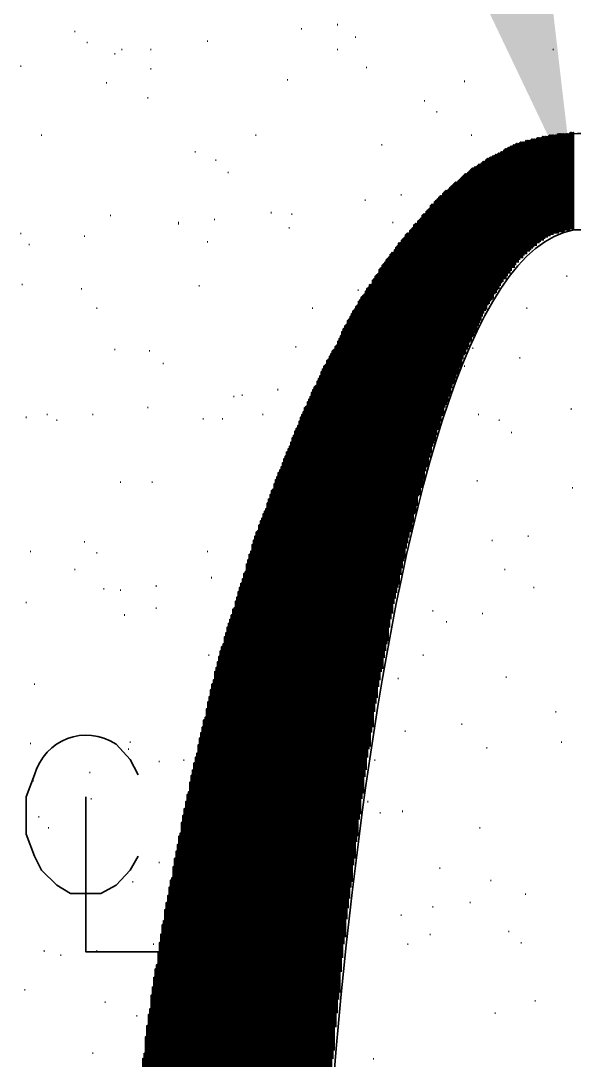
# Model space of a CAD drawing. Header units: inches. Extents: x 5 to 516, y -193 to 129.
# Drawn here: x 69.489 to 70.823, y -83.321 to -80.815 of the extents above; entities that cross this region are included whole.
import ezdxf

# ---------------------------------------------------------------- set-up
doc = ezdxf.new("R2010")
doc.units = ezdxf.units.IN
doc.header["$MEASUREMENT"] = 0
doc.layers.add('PDF4_Geometry', color=7, linetype='Continuous')
doc.layers.add('PDF4_Solid Fills', color=7, linetype='Continuous')

msp = doc.modelspace()

# ---------------------------------------------------------------- linework, layer by layer
at = {"layer": 'PDF4_Geometry', "lineweight": 15}
for points in [[(69.6187611, -80.8429822), (69.6187611, -80.8396488)], [(70.1654259, -80.8363155), (70.1654259, -80.8329822)], [(70.2520924, -80.8263155), (70.2520924, -80.8229821)], [(69.6487599, -80.8696488), (69.6487599, -80.8663155)], [(69.9387583, -80.8663155), (69.9387583, -80.8629822)], [(70.2954274, -80.8563155), (70.2954274, -80.8529822)], [(69.7154272, -80.8963155), (69.7154272, -80.8929822)], [(69.7320932, -80.8863155), (69.7320932, -80.8829822)], [(69.8020938, -80.8863155), (69.8020938, -80.8829822)], [(70.2520924, -80.8863155), (70.2520924, -80.8829822)], [(70.7720917, -80.8863155), (70.7720917, -80.8829822)], [(69.4887596, -80.9263155), (69.4887596, -80.9229822)], [(69.8020938, -80.9329822), (69.8020938, -80.9296488)], [(70.322093, -80.9296488), (70.322093, -80.9263155)], [(69.695428, -80.9663155), (69.695428, -80.9629822)], [(70.1320939, -80.9596489), (70.1320939, -80.9563154)], [(70.5587602, -80.9629822), (70.5587602, -80.9596489)], [(69.7954274, -81.0029822), (69.7954274, -80.9996488)], [(70.4620941, -81.0096488), (70.4620941, -81.0063156)], [(70.4920929, -81.0363155), (70.4920929, -81.0329822)], [(69.538761, -81.0929822), (69.538761, -81.0896489)], [(70.055427, -81.0929822), (70.055427, -81.0896489)], [(70.5754262, -81.0929822), (70.5754262, -81.0896489)], [(70.3587615, -81.1163155), (70.3587615, -81.1129821)], [(70.7954275, -81.1129821), (70.7954275, -81.1096488)], [(69.9087595, -81.1329822), (69.9087595, -81.1296488)], [(69.9587608, -81.1529822), (69.9587608, -81.1496489)], [(70.6354272, -81.1696488), (70.6354272, -81.1663155)], [(69.9887596, -81.1829821), (69.9887596, -81.1796488)], [(70.7654253, -81.1896488), (70.7654253, -81.1863156)], [(70.5387611, -81.2196488), (70.5387611, -81.2163155)], [(70.4054263, -81.2363155), (70.4054263, -81.2329822)], [(70.3187598, -81.2496489), (70.3187598, -81.2463156)], [(69.7054277, -81.2863155), (69.7054277, -81.2829822)], [(69.9554277, -81.2963155), (69.9554277, -81.2929822)], [(70.0920921, -81.2796488), (70.0920921, -81.2763155)], [(70.1420935, -81.2829822), (70.1420935, -81.2796488)], [(70.5687598, -81.2829822), (70.5687598, -81.2796488)], [(69.8687611, -81.3063156), (69.8687611, -81.3029821), (69.8687611, -81.2996489)], [(70.1354271, -81.3163156), (70.1354271, -81.3129821)], [(70.3854271, -81.3029821), (70.3854271, -81.2996489)], [(70.8020938, -81.3196489), (70.8020938, -81.3163156)], [(69.4887596, -81.3296489), (69.4887596, -81.3263155)], [(69.6420935, -81.3363155), (69.6420935, -81.3329822)], [(69.5087587, -81.3563155), (69.5087587, -81.3529822)], [(69.9387583, -81.3496488), (69.9387583, -81.3463155)], [(70.4554277, -81.3496488), (70.4554277, -81.3463155)], [(70.3687611, -81.4396489), (70.3687611, -81.4363156)], [(70.805427, -81.4329821), (70.805427, -81.4296489)], [(69.4920928, -81.4529822), (69.4920928, -81.4496489)], [(69.6354271, -81.4629822), (69.6354271, -81.4596489)], [(69.9187591, -81.4563155), (69.9187591, -81.4529822)], [(70.3020938, -81.4663155), (70.3020938, -81.4629822)], [(70.3320926, -81.4963156), (70.3320926, -81.4929821)], [(69.6720923, -81.5096489), (69.6720923, -81.5063156)], [(70.1920949, -81.5096489), (70.1920949, -81.5063156)], [(70.7087609, -81.5096489), (70.7087609, -81.5063156)], [(69.7154272, -81.6096489), (69.7154272, -81.6063155)], [(69.7987605, -81.6129822), (69.7987605, -81.6096489)], [(70.1520931, -81.6029823), (70.1520931, -81.5996488)], [(70.5787594, -81.6063155), (70.5787594, -81.6029823)], [(69.8320925, -81.6429822), (69.8320925, -81.6396489)], [(70.4754269, -81.6296489), (70.4754269, -81.6263156)], [(70.6920949, -81.6296489), (70.6920949, -81.6263156)], [(70.4720937, -81.6596488), (70.4720937, -81.6563155)], [(70.5587602, -81.6496489), (70.5587602, -81.6463155)], [(70.245426, -81.6896489), (70.245426, -81.6863156)], [(70.0020924, -81.7229823), (70.0020924, -81.7196488)], [(70.0220916, -81.7196488), (70.0220916, -81.7163156)], [(70.1087615, -81.7063155), (70.1087615, -81.7029822)], [(70.5220917, -81.7196488), (70.5220917, -81.7163156)], [(69.5020924, -81.7729822), (69.5020924, -81.7696489)], [(69.5520937, -81.7663155), (69.5520937, -81.7629822)], [(69.6620926, -81.7663155), (69.6620926, -81.7629822)], [(69.7954274, -81.7496489), (69.7954274, -81.7463156)], [(70.072093, -81.7663155), (70.072093, -81.7629822)], [(70.3787608, -81.7596489), (70.3787608, -81.7563156)], [(70.5920922, -81.7663155), (70.5920922, -81.7629822)], [(70.8154266, -81.7529822), (70.8154266, -81.7496489)], [(69.5754261, -81.7796488), (69.5754261, -81.7763156)], [(69.9287587, -81.7763156), (69.9287587, -81.7729822)], [(69.9754268, -81.7763156), (69.9754268, -81.7729822)], [(70.6420936, -81.7796488), (70.6420936, -81.7763156)], [(70.6720923, -81.8096489), (70.6720923, -81.8063156)], [(70.1620927, -81.9229823), (70.1620927, -81.9196489)], [(69.72876, -81.9296489), (69.72876, -81.9263155)], [(69.8054269, -81.9296489), (69.8054269, -81.9263155)], [(70.1420935, -81.9263155), (70.1420935, -81.9229823)], [(70.3254262, -81.9263155), (70.3254262, -81.9229823)], [(70.588759, -81.9263155), (70.588759, -81.9229823)], [(70.8187599, -81.9429824), (70.8187599, -81.9396489)], [(70.1720923, -81.9563155), (70.1720923, -81.9529824)], [(69.6420935, -82.0729824), (69.6420935, -82.0696489)], [(70.6254276, -82.0696489), (70.6254276, -82.0663155)], [(70.7120941, -82.0596489), (70.7120941, -82.0563155)], [(69.512092, -82.0963156), (69.512092, -82.0929821)], [(69.6720923, -82.099649), (69.6720923, -82.0963156)], [(69.9387583, -82.0963156), (69.9387583, -82.0929821)], [(70.3187598, -82.0863156), (70.3187598, -82.0829821)], [(70.3887603, -82.079649), (70.3887603, -82.0763155)], [(70.3987599, -82.099649), (70.3987599, -82.0963156)], [(70.262092, -82.119649), (70.262092, -82.1163156)], [(69.6187611, -82.1396489), (69.6187611, -82.1363156)], [(70.1354271, -82.1396489), (70.1354271, -82.1363156)], [(70.1754255, -82.1296488), (70.1754255, -82.1263156)], [(70.6554263, -82.1396489), (70.6554263, -82.1363156)], [(69.9487612, -82.1596489), (69.9487612, -82.1563157)], [(69.6887583, -82.1863155), (69.6887583, -82.1829823)], [(69.72876, -82.1896489), (69.72876, -82.1863155)], [(69.8154265, -82.1796489), (69.8154265, -82.1763155)], [(70.2087609, -82.1829823), (70.2087609, -82.1796489)], [(70.7254269, -82.1829823), (70.7254269, -82.1796489)], [(69.5020924, -82.219649), (69.5020924, -82.2163156)], [(69.7387596, -82.2496488), (69.7387596, -82.2463157)], [(69.8154265, -82.2329822), (69.8154265, -82.229649)], [(70.1754255, -82.2463157), (70.1754255, -82.2429822)], [(70.4820933, -82.239649), (70.4820933, -82.2363156)], [(70.6020918, -82.2463157), (70.6020918, -82.2429822)], [(70.5154253, -82.2663157), (70.5154253, -82.2629823)], [(69.9420948, -82.3463156), (69.9420948, -82.3429822)], [(70.4587609, -82.3463156), (70.4587609, -82.3429822)], [(69.9820932, -82.3863157), (69.9820932, -82.3829823)], [(70.6587596, -82.3996489), (70.6587596, -82.3963157)], [(69.5220916, -82.4163155), (69.5220916, -82.4129823)], [(69.9487612, -82.4196489), (69.9487612, -82.4163155)], [(70.012092, -82.4129823), (70.012092, -82.4096489)], [(70.3987599, -82.4029823), (70.3987599, -82.3996489)], [(70.7787615, -82.4829822), (70.7787615, -82.479649)], [(70.5520938, -82.5129823), (70.5520938, -82.5096488)], [(70.1587595, -82.5463155), (70.1587595, -82.5429823)], [(70.3287594, -82.5429823), (70.3287594, -82.5396489)], [(70.4154259, -82.5296489), (70.4154259, -82.5263157)], [(69.512092, -82.559649), (69.512092, -82.5563156)], [(69.7487592, -82.5729824), (69.7487592, -82.569649)], [(69.7520924, -82.5563156), (69.7520924, -82.5529823)], [(70.1020917, -82.5729824), (70.1020917, -82.569649)], [(70.1854251, -82.5663156), (70.1854251, -82.5629823)], [(70.2720916, -82.5563156), (70.2720916, -82.5529823)], [(70.6120948, -82.569649), (70.6120948, -82.5663156)], [(70.7920942, -82.5563156), (70.7920942, -82.5529823)], [(69.8820939, -82.599649), (69.8820939, -82.5963156)], [(69.9687604, -82.589649), (69.9687604, -82.5863156)], [(70.3420921, -82.599649), (70.3420921, -82.5963156)], [(69.8220929, -82.6029822), (69.8220929, -82.599649)], [(69.5187584, -82.6496489), (69.5187584, -82.6463157)], [(69.6554263, -82.6296488), (69.6554263, -82.6263157)], [(69.6587595, -82.6929824), (69.6587595, -82.689649)], [(70.3254262, -82.699649), (70.3254262, -82.6963156)], [(70.355425, -82.7263156), (70.355425, -82.7229822)], [(70.4087595, -82.7229822), (70.4087595, -82.719649)], [(69.5320945, -82.7363156), (69.5320945, -82.7329822)], [(69.9587608, -82.7396491), (69.9587608, -82.7363156)], [(69.5554269, -82.7629823), (69.5554269, -82.7596489)], [(70.0754262, -82.7629823), (70.0754262, -82.7596489)], [(70.5954254, -82.7629823), (70.5954254, -82.7596489)], [(69.8220929, -82.8463156), (69.8220929, -82.8429822)], [(69.8554249, -82.8729823), (69.8554249, -82.8696491)], [(70.4987593, -82.8596491), (70.4987593, -82.8563156)], [(69.7587588, -82.8929823), (69.7587588, -82.8896489)], [(70.1954281, -82.8896489), (70.1954281, -82.8863157)], [(70.6220944, -82.8896489), (70.6220944, -82.8863157)], [(70.7054277, -82.9229824), (70.7054277, -82.919649)], [(70.572093, -82.9429824), (70.572093, -82.939649)], [(69.8854271, -82.9763157), (69.8854271, -82.9729823)], [(70.4054263, -82.9729823), (70.4054263, -82.969649)], [(70.4820933, -82.9529824), (70.4820933, -82.949649)], [(70.1220944, -82.9996489), (70.1220944, -82.9963157)], [(70.2587588, -82.9829823), (70.2587588, -82.979649)], [(69.9587608, -83.0196489), (69.9587608, -83.0163157)], [(69.9987592, -83.0063157), (69.9987592, -83.0029823)], [(70.0354278, -83.0129823), (70.0354278, -83.0096489)], [(70.4754269, -83.0196489), (70.4754269, -83.0163157)], [(70.6654259, -83.0129823), (70.6654259, -83.0096489)], [(69.8087602, -83.0429824), (69.8087602, -83.0396489)], [(70.4220923, -83.0429824), (70.4220923, -83.0396489)], [(70.6954281, -83.0396489), (70.6954281, -83.0363158)], [(69.5454274, -83.059649), (69.5454274, -83.0563156)], [(69.5854257, -83.069649), (69.5854257, -83.0663156)], [(69.6720923, -83.059649), (69.6720923, -83.0563156)], [(69.9720936, -83.059649), (69.9720936, -83.0563156)], [(69.4987592, -83.1529823), (69.4987592, -83.1496489)], [(70.1654259, -83.1596489), (70.1654259, -83.1563158)], [(69.6920948, -83.1829824), (69.6920948, -83.179649)], [(70.1954281, -83.1863156), (70.1954281, -83.1829824)], [(70.2087609, -83.179649), (70.2087609, -83.1763156)], [(70.7287601, -83.179649), (70.7287601, -83.1763156)], [(69.7687584, -83.2163157), (69.7687584, -83.2129822)], [(70.2054277, -83.2096491), (70.2054277, -83.2063156)], [(70.6320939, -83.2096491), (70.6320939, -83.2063156)], [(69.6620926, -83.3063156), (69.6620926, -83.3029824)], [(70.338759, -83.319649), (70.338759, -83.3163156)]]:
    msp.add_lwpolyline(points, dxfattribs=at)
at = {"layer": 'PDF4_Geometry', "lineweight": 50}
for points in [[(70.7637502, -81.3346495), (70.7637502, -81.0913162), (70.7637502, -81.3346495)], [(70.7670868, -81.3313163), (70.7670868, -81.0913163), (70.7670868, -81.3313163)], [(70.7704234, -81.3313163), (70.7704234, -81.0913163), (70.7704234, -81.3313163)], [(70.7737532, -81.3279831), (70.7737532, -81.0913165), (70.7737532, -81.3279831)], [(70.777083, -81.3279831), (70.777083, -81.0913165), (70.777083, -81.3279831)], [(70.7804196, -81.3279831), (70.7804196, -81.0913165), (70.7804196, -81.3279831)], [(70.7837562, -81.3279831), (70.7837562, -81.0879831), (70.7837562, -81.3279831)], [(70.787086, -81.3246499), (70.787086, -81.0879833), (70.787086, -81.3246499)], [(70.7904226, -81.3246499), (70.7904226, -81.0879833), (70.7904226, -81.3246499)], [(70.7937524, -81.3246499), (70.7937524, -81.0879833), (70.7937524, -81.3246499)], [(70.797089, -81.3246499), (70.797089, -81.0879833), (70.797089, -81.3246499)], [(70.8004188, -81.3213167), (70.8004188, -81.0879834), (70.8004188, -81.3213167)], [(70.8037553, -81.3213167), (70.8037553, -81.0879834), (70.8037553, -81.3213167)], [(70.8070852, -81.3213167), (70.8070852, -81.0879834), (70.8070852, -81.3213167)], [(70.8104217, -81.3213167), (70.8104217, -81.0879834), (70.8104217, -81.3213167)], [(70.8137516, -81.3179835), (70.8137516, -81.0846502), (70.8137516, -81.3179835)], [(70.8170881, -81.3179835), (70.8170881, -81.0846502), (70.8170881, -81.3179835)], [(70.8204179, -81.3179835), (70.8204179, -81.0846502), (70.8204179, -81.3179835)], [(70.6704206, -81.4179829), (70.6704206, -81.1179829), (70.6704206, -81.4179829)], [(70.6737572, -81.4113165), (70.6737572, -81.1179831), (70.6737572, -81.4113165)], [(70.677087, -81.4113165), (70.677087, -81.1146498), (70.677087, -81.4113165)], [(70.6804169, -81.4046501), (70.6804169, -81.1146501), (70.6804169, -81.4046501)], [(70.6837534, -81.3979837), (70.6837534, -81.111317), (70.6837534, -81.3979837)], [(70.68709, -81.3979837), (70.68709, -81.111317), (70.68709, -81.3979837)], [(70.6904198, -81.3913173), (70.6904198, -81.1113173), (70.6904198, -81.3913173)], [(70.6937496, -81.3879841), (70.6937496, -81.1079841), (70.6937496, -81.3879841)], [(70.6970862, -81.3879841), (70.6970862, -81.1079841), (70.6970862, -81.3879841)], [(70.7004228, -81.3813177), (70.7004228, -81.1079843), (70.7004228, -81.3813177)], [(70.7037526, -81.3779845), (70.7037526, -81.1079845), (70.7037526, -81.3779845)], [(70.7070892, -81.3779845), (70.7070892, -81.1046511), (70.7070892, -81.3779845)], [(70.710419, -81.3713181), (70.710419, -81.1046514), (70.710419, -81.3713181)], [(70.7137556, -81.3713181), (70.7137556, -81.1046514), (70.7137556, -81.3713181)], [(70.7170854, -81.3679815), (70.7170854, -81.1046482), (70.7170854, -81.3679815)], [(70.720422, -81.3646517), (70.720422, -81.1013184), (70.720422, -81.3646517)], [(70.7237518, -81.3613151), (70.7237518, -81.1013151), (70.7237518, -81.3613151)], [(70.7270884, -81.3579853), (70.7270884, -81.1013186), (70.7270884, -81.3579853)], [(70.7304182, -81.3579853), (70.7304182, -81.1013186), (70.7304182, -81.3579853)], [(70.7337548, -81.3513155), (70.7337548, -81.0979822), (70.7337548, -81.3513155)], [(70.7370846, -81.3513155), (70.7370846, -81.0979822), (70.7370846, -81.3513155)], [(70.7404212, -81.3479823), (70.7404212, -81.0979823), (70.7404212, -81.3479823)], [(70.743751, -81.3446491), (70.743751, -81.0979824), (70.743751, -81.3446491)], [(70.7470876, -81.3446491), (70.7470876, -81.0946491), (70.7470876, -81.3446491)], [(70.7504174, -81.3413159), (70.7504174, -81.0946492), (70.7504174, -81.3413159)], [(70.753754, -81.3379827), (70.753754, -81.0946494), (70.753754, -81.3379827)], [(70.7570906, -81.3379827), (70.7570906, -81.0946494), (70.7570906, -81.3379827)], [(70.7604204, -81.3346495), (70.7604204, -81.0946495), (70.7604204, -81.3346495)], [(70.6270857, -81.4846502), (70.6270857, -81.1413169), (70.6270857, -81.4846502)], [(70.6304223, -81.4746506), (70.6304223, -81.1413173), (70.6304223, -81.4746506)], [(70.6337521, -81.4713174), (70.6337521, -81.1379841), (70.6337521, -81.4713174)], [(70.6370887, -81.464651), (70.6370887, -81.1379843), (70.6370887, -81.464651)], [(70.6404185, -81.4613178), (70.6404185, -81.1346511), (70.6404185, -81.4613178)], [(70.6437551, -81.4546514), (70.6437551, -81.1346514), (70.6437551, -81.4546514)], [(70.6470849, -81.447985), (70.6470849, -81.1313184), (70.6470849, -81.447985)], [(70.6504215, -81.4446485), (70.6504215, -81.1313151), (70.6504215, -81.4446485)], [(70.6537513, -81.4379821), (70.6537513, -81.127982), (70.6537513, -81.4379821)], [(70.6570879, -81.4379821), (70.6570879, -81.1246487), (70.6570879, -81.4379821)], [(70.6604177, -81.4313157), (70.6604177, -81.124649), (70.6604177, -81.4313157)], [(70.6637543, -81.4246493), (70.6637543, -81.1213159), (70.6637543, -81.4246493)], [(70.6670841, -81.4246493), (70.6670841, -81.1213159), (70.6670841, -81.4246493)], [(70.5837507, -81.5679836), (70.5837507, -81.1679835), (70.5837507, -81.5679836)], [(70.5870873, -81.5646504), (70.5870873, -81.1679837), (70.5870873, -81.5646504)], [(70.5904239, -81.5513176), (70.5904239, -81.1646509), (70.5904239, -81.5513176)], [(70.5937537, -81.5446512), (70.5937537, -81.1613178), (70.5937537, -81.5446512)], [(70.5970835, -81.5379848), (70.5970835, -81.1613181), (70.5970835, -81.5379848)], [(70.6004201, -81.5279818), (70.6004201, -81.1579818), (70.6004201, -81.5279818)], [(70.6037567, -81.5213154), (70.6037567, -81.1546487), (70.6037567, -81.5213154)], [(70.6070865, -81.514649), (70.6070865, -81.154649), (70.6070865, -81.514649)], [(70.6104163, -81.5113158), (70.6104163, -81.1513158), (70.6104163, -81.5113158)], [(70.6137529, -81.5013162), (70.6137529, -81.1479829), (70.6137529, -81.5013162)], [(70.6170895, -81.497983), (70.6170895, -81.147983), (70.6170895, -81.497983)], [(70.6204193, -81.4913166), (70.6204193, -81.1446499), (70.6204193, -81.4913166)], [(70.6237559, -81.4879834), (70.6237559, -81.1446501), (70.6237559, -81.4879834)], [(70.5537553, -81.6313177), (70.5537553, -81.1913177), (70.5537553, -81.6313177)], [(70.5570851, -81.6213181), (70.5570851, -81.1879848), (70.5570851, -81.6213181)], [(70.5604217, -81.6179815), (70.5604217, -81.1846482), (70.5604217, -81.6179815)], [(70.5637515, -81.6079853), (70.5637515, -81.184652), (70.5637515, -81.6079853)], [(70.5670881, -81.6013155), (70.5670881, -81.1813155), (70.5670881, -81.6013155)], [(70.5704179, -81.591316), (70.5704179, -81.1779826), (70.5704179, -81.591316)], [(70.5737545, -81.5879828), (70.5737545, -81.1746494), (70.5737545, -81.5879828)], [(70.5770843, -81.5779832), (70.5770843, -81.1713165), (70.5770843, -81.5779832)], [(70.5804209, -81.57465), (70.5804209, -81.1713166), (70.5804209, -81.57465)], [(70.5237532, -81.7146511), (70.5237532, -81.2179844), (70.5237532, -81.7146511)], [(70.527083, -81.7013149), (70.527083, -81.2146482), (70.527083, -81.7013149)], [(70.5304196, -81.6913187), (70.5304196, -81.2113186), (70.5304196, -81.6913187)], [(70.5337561, -81.6879821), (70.5337561, -81.207982), (70.5337561, -81.6879821)], [(70.5370859, -81.6779825), (70.5370859, -81.2046491), (70.5370859, -81.6779825)], [(70.5404225, -81.6679829), (70.5404225, -81.2046495), (70.5404225, -81.6679829)], [(70.5437523, -81.6646497), (70.5437523, -81.2013163), (70.5437523, -81.6646497)], [(70.5470889, -81.6513169), (70.5470889, -81.1979835), (70.5470889, -81.6513169)], [(70.5504187, -81.6446505), (70.5504187, -81.1946505), (70.5504187, -81.6446505)], [(70.4970876, -81.7979844), (70.4970876, -81.2413177), (70.4970876, -81.7979844)], [(70.5004174, -81.7813184), (70.5004174, -81.237985), (70.5004174, -81.7813184)], [(70.503754, -81.7679822), (70.503754, -81.2379822), (70.503754, -81.7679822)], [(70.5070906, -81.764649), (70.5070906, -81.2313157), (70.5070906, -81.764649)], [(70.5104204, -81.747983), (70.5104204, -81.227983), (70.5104204, -81.747983)], [(70.5137502, -81.7413166), (70.5137502, -81.2246499), (70.5137502, -81.7413166)], [(70.5170868, -81.7346502), (70.5170868, -81.2246502), (70.5170868, -81.7346502)], [(70.5204233, -81.7213175), (70.5204233, -81.2213174), (70.5204233, -81.7213175)], [(70.4737518, -81.8679816), (70.4737518, -81.2679815), (70.4737518, -81.8679816)], [(70.4770884, -81.8579854), (70.4770884, -81.2613186), (70.4770884, -81.8579854)], [(70.4804182, -81.841316), (70.4804182, -81.2579826), (70.4804182, -81.841316)], [(70.4837548, -81.8346496), (70.4837548, -81.2579829), (70.4837548, -81.8346496)], [(70.4870846, -81.8279832), (70.4870846, -81.2513165), (70.4870846, -81.8279832)], [(70.4904212, -81.8146504), (70.4904212, -81.2479837), (70.4904212, -81.8146504)], [(70.493751, -81.8013176), (70.493751, -81.2446509), (70.493751, -81.8013176)], [(70.4537526, -81.9413187), (70.4537526, -81.2913186), (70.4537526, -81.9413187)], [(70.4570892, -81.9379821), (70.4570892, -81.2846487), (70.4570892, -81.9379821)], [(70.460419, -81.9213161), (70.460419, -81.2813161), (70.460419, -81.9213161)], [(70.4637556, -81.9013169), (70.4637556, -81.2813169), (70.4637556, -81.9013169)], [(70.4670854, -81.8913173), (70.4670854, -81.2746506), (70.4670854, -81.8913173)], [(70.470422, -81.8879841), (70.470422, -81.2713174), (70.470422, -81.8879841)], [(70.4304168, -82.041318), (70.4304168, -81.3179846), (70.4304168, -82.041318)], [(70.4337534, -82.024652), (70.4337534, -81.314652), (70.4337534, -82.024652)], [(70.43709, -82.0046495), (70.43709, -81.3079827), (70.43709, -82.0046495)], [(70.4404198, -82.0013163), (70.4404198, -81.3046495), (70.4404198, -82.0013163)], [(70.4437496, -81.9846503), (70.4437496, -81.3046502), (70.4437496, -81.9846503)], [(70.4470862, -81.9613179), (70.4470862, -81.2979845), (70.4470862, -81.9613179)], [(70.4504228, -81.9579847), (70.4504228, -81.2946513), (70.4504228, -81.9579847)], [(70.4070878, -82.134651), (70.4070878, -81.3446509), (70.4070878, -82.134651)], [(70.4104176, -82.1179816), (70.4104176, -81.3413148), (70.4104176, -82.1179816)], [(70.4137542, -82.1113152), (70.4137542, -81.3379818), (70.4137542, -82.1113152)], [(70.417084, -82.0879828), (70.417084, -81.3313161), (70.417084, -82.0879828)], [(70.4204206, -82.07465), (70.4204206, -81.3279833), (70.4204206, -82.07465)], [(70.4237572, -82.0613172), (70.4237572, -81.3279838), (70.4237572, -82.0613172)], [(70.427087, -82.0479844), (70.427087, -81.3213177), (70.427087, -82.0479844)], [(70.3904185, -82.2079847), (70.3904185, -81.3679846), (70.3904185, -82.2079847)], [(70.393755, -82.1946485), (70.393755, -81.3613151), (70.393755, -82.1946485)], [(70.3970849, -82.1813157), (70.3970849, -81.3579823), (70.3970849, -82.1813157)], [(70.4004214, -82.1746493), (70.4004214, -81.3513159), (70.4004214, -82.1746493)], [(70.4037512, -82.1513169), (70.4037512, -81.3513169), (70.4037512, -82.1513169)], [(70.3704193, -82.3179836), (70.3704193, -81.3913169), (70.3704193, -82.3179836)], [(70.3737559, -82.3113172), (70.3737559, -81.3879838), (70.3737559, -82.3113172)], [(70.3770857, -82.2779819), (70.3770857, -81.3846485), (70.3770857, -82.2779819)], [(70.3804223, -82.2579827), (70.3804223, -81.3779826), (70.3804223, -82.2579827)], [(70.3837521, -82.2446499), (70.3837521, -81.3746498), (70.3837521, -82.2446499)], [(70.3870886, -82.2213175), (70.3870886, -81.3746508), (70.3870886, -82.2213175)], [(70.3537567, -82.4046502), (70.3537567, -81.4146501), (70.3537567, -82.4046502)], [(70.3570865, -82.384651), (70.3570865, -81.4113176), (70.3570865, -82.384651)], [(70.3604163, -82.3779846), (70.3604163, -81.4046512), (70.3604163, -82.3779846)], [(70.3637529, -82.3513156), (70.3637529, -81.4013155), (70.3637529, -82.3513156)], [(70.3670895, -82.3346496), (70.3670895, -81.3979828), (70.3670895, -82.3346496)], [(70.3370873, -82.5179823), (70.3370873, -81.4413156), (70.3370873, -82.5179823)], [(70.3404239, -82.4813171), (70.3404239, -81.4379836), (70.3404239, -82.4813171)], [(70.3437537, -82.4613179), (70.3437537, -81.4313178), (70.3437537, -82.4613179)], [(70.3470835, -82.4479851), (70.3470835, -81.427985), (70.3470835, -82.4479851)], [(70.3504201, -82.4213162), (70.3504201, -81.4246494), (70.3504201, -82.4213162)], [(70.3204179, -82.6213182), (70.3204179, -81.4679848), (70.3204179, -82.6213182)], [(70.3237545, -82.591316), (70.3237545, -81.4613159), (70.3237545, -82.591316)], [(70.3270843, -82.5713168), (70.3270843, -81.4579834), (70.3270843, -82.5713168)], [(70.3304209, -82.5646504), (70.3304209, -81.451317), (70.3304209, -82.5646504)], [(70.3337507, -82.5313185), (70.3337507, -81.4513183), (70.3337507, -82.5313185)], [(70.3037553, -82.7413167), (70.3037553, -81.4913166), (70.3037553, -82.7413167)], [(70.3070851, -82.7279839), (70.3070851, -81.4879838), (70.3070851, -82.7279839)], [(70.3104217, -82.6913188), (70.3104217, -81.4813186), (70.3104217, -82.6913188)], [(70.3137515, -82.6779826), (70.3137515, -81.4779825), (70.3137515, -82.6779826)], [(70.3170881, -82.6379842), (70.3170881, -81.4746507), (70.3170881, -82.6379842)], [(70.2904225, -82.8513156), (70.2904225, -81.5146489), (70.2904225, -82.8513156)], [(70.2937523, -82.8346497), (70.2937523, -81.5113162), (70.2937523, -82.8346497)], [(70.2970889, -82.7946513), (70.2970889, -81.5046512), (70.2970889, -82.7946513)], [(70.3004187, -82.7813185), (70.3004187, -81.5013183), (70.3004187, -82.7813185)], [(70.2770829, -82.9546516), (70.2770829, -81.5379848), (70.2770829, -82.9546516)], [(70.2804195, -82.9313158), (70.2804195, -81.5346491), (70.2804195, -82.9313158)], [(70.2837561, -82.9046502), (70.2837561, -81.5279834), (70.2837561, -82.9046502)], [(70.2870859, -82.8913174), (70.2870859, -81.5213173), (70.2870859, -82.8913174)], [(70.2637502, -83.0746501), (70.2637502, -81.56465), (70.2637502, -83.0746501)], [(70.2670867, -83.0413181), (70.2670867, -81.5579846), (70.2670867, -83.0413181)], [(70.2704233, -83.0246521), (70.2704233, -81.5513187), (70.2704233, -83.0246521)], [(70.2737531, -82.9813171), (70.2737531, -81.5479838), (70.2737531, -82.9813171)], [(70.2537539, -83.1746494), (70.2537539, -81.5879827), (70.2537539, -83.1746494)], [(70.2570905, -83.1579834), (70.2570905, -81.5813167), (70.2570905, -83.1579834)], [(70.2604203, -83.1079855), (70.2604203, -81.574652), (70.2604203, -83.1079855)], [(70.2370846, -83.3646519), (70.2370846, -81.617985), (70.2370846, -83.3646519)], [(70.2404212, -83.3179837), (70.2404212, -81.611317), (70.2404212, -83.3179837)], [(70.243751, -83.2979845), (70.243751, -81.6079844), (70.243751, -83.2979845)], [(70.2470876, -83.2413168), (70.2470876, -81.6013166), (70.2470876, -83.2413168)], [(70.2504174, -83.2079848), (70.2504174, -81.5979847), (70.2504174, -83.2079848)], [(70.2237518, -83.5846497), (70.2237518, -81.6446497), (70.2237518, -83.5846497)], [(70.2270884, -83.5013164), (70.2270884, -81.6346497), (70.2270884, -83.5013164)], [(70.2304182, -83.4546516), (70.2304182, -81.6313181), (70.2304182, -83.4546516)], [(70.2337548, -83.4313158), (70.2337548, -81.624649), (70.2337548, -83.4313158)], [(70.2137556, -83.761316), (70.2137556, -81.6613159), (70.2137556, -83.761316)], [(70.2170854, -83.727984), (70.2170854, -81.6546505), (70.2170854, -83.727984)], [(70.220422, -83.6213183), (70.220422, -81.6479848), (70.220422, -83.6213183)], [(70.2004228, -84.1146519), (70.2004228, -81.6946517), (70.2004228, -84.1146519)], [(70.2037526, -83.9546516), (70.2037526, -81.6846514), (70.2037526, -83.9546516)], [(70.2070892, -83.8946507), (70.2070892, -81.6779837), (70.2070892, -83.8946507)], [(70.210419, -83.8613153), (70.210419, -81.6713153), (70.210419, -83.8613153)], [(70.1904198, -84.5846498), (70.1904198, -81.7113162), (70.1904198, -84.5846498)], [(70.1937496, -84.4913169), (70.1937496, -81.70465), (70.1937496, -84.4913169)], [(70.1970862, -84.3013178), (70.1970862, -81.6979842), (70.1970862, -84.3013178)], [(70.177087, -84.5846498), (70.177087, -81.7446496), (70.177087, -84.5846498)], [(70.1804168, -84.5846498), (70.1804168, -81.7346496), (70.1804168, -84.5846498)], [(70.1837534, -84.5846498), (70.1837534, -81.727983), (70.1837534, -84.5846498)], [(70.18709, -84.5846498), (70.18709, -81.7213162), (70.18709, -84.5846498)], [(70.167084, -84.5846498), (70.167084, -81.7646497), (70.167084, -84.5846498)], [(70.1704206, -84.5846498), (70.1704206, -81.7579828), (70.1704206, -84.5846498)], [(70.1737572, -84.5846498), (70.1737572, -81.7479828), (70.1737572, -84.5846498)], [(70.1570878, -84.5846498), (70.1570878, -81.7913163), (70.1570878, -84.5846498)], [(70.1604176, -84.5846498), (70.1604176, -81.7813163), (70.1604176, -84.5846498)], [(70.1637542, -84.5846498), (70.1637542, -81.7713163), (70.1637542, -84.5846498)], [(70.1470848, -84.5846498), (70.1470848, -81.8146495), (70.1470848, -84.5846498)], [(70.1504214, -84.5846498), (70.1504214, -81.8046495), (70.1504214, -84.5846498)], [(70.1537512, -84.5846498), (70.1537512, -81.7979829), (70.1537512, -84.5846498)], [(70.1370886, -84.5846498), (70.1370886, -81.8413162), (70.1370886, -84.5846498)], [(70.1404184, -84.5846498), (70.1404184, -81.8313162), (70.1404184, -84.5846498)], [(70.143755, -84.5846498), (70.143755, -81.8213161), (70.143755, -84.5846498)], [(70.1270856, -84.5846498), (70.1270856, -81.8646496), (70.1270856, -84.5846498)], [(70.1304222, -84.5846498), (70.1304222, -81.8546496), (70.1304222, -84.5846498)], [(70.133752, -84.5846498), (70.133752, -81.847983), (70.133752, -84.5846498)], [(70.1170894, -84.5846498), (70.1170894, -81.8913162), (70.1170894, -84.5846498)], [(70.1204192, -84.5846498), (70.1204192, -81.8813162), (70.1204192, -84.5846498)], [(70.1237558, -84.5846498), (70.1237558, -81.8713162), (70.1237558, -84.5846498)], [(70.1070865, -84.5846498), (70.1070865, -81.9146495), (70.1070865, -84.5846498)], [(70.1104163, -84.5846498), (70.1104163, -81.9046495), (70.1104163, -84.5846498)], [(70.1137529, -84.5846498), (70.1137529, -81.8979829), (70.1137529, -84.5846498)], [(70.0970835, -84.5846498), (70.0970835, -81.9446496), (70.0970835, -84.5846498)], [(70.1004201, -84.5846498), (70.1004201, -81.9313164), (70.1004201, -84.5846498)], [(70.1037566, -84.5846498), (70.1037566, -81.9213163), (70.1037566, -84.5846498)], [(70.0870873, -84.5846498), (70.0870873, -81.967983), (70.0870873, -84.5846498)], [(70.0904239, -84.5846498), (70.0904239, -81.957983), (70.0904239, -84.5846498)], [(70.0937537, -84.5846498), (70.0937537, -81.947983), (70.0937537, -84.5846498)], [(70.0804209, -84.5846498), (70.0804209, -81.9913163), (70.0804209, -84.5846498)], [(70.0837507, -84.5846498), (70.0837507, -81.977983), (70.0837507, -84.5846498)], [(70.0670881, -84.5846498), (70.0670881, -82.0213163), (70.0670881, -84.5846498)], [(70.0704179, -84.5846498), (70.0704179, -82.0146497), (70.0704179, -84.5846498)], [(70.0737545, -84.5846498), (70.0737545, -82.0046496), (70.0737545, -84.5846498)], [(70.0770843, -84.5846498), (70.0770843, -81.9979829), (70.0770843, -84.5846498)], [(70.0604217, -84.5846498), (70.0604217, -82.0446495), (70.0604217, -84.5846498)], [(70.0637515, -84.5846498), (70.0637515, -82.0313163), (70.0637515, -84.5846498)], [(70.0504187, -84.5846498), (70.0504187, -82.067983), (70.0504187, -84.5846498)], [(70.0537553, -84.5846498), (70.0537553, -82.0579829), (70.0537553, -84.5846498)], [(70.0570851, -84.5846498), (70.0570851, -82.0479829), (70.0570851, -84.5846498)], [(70.0437523, -84.5846498), (70.0437523, -82.0946496), (70.0437523, -84.5846498)], [(70.0470889, -84.5846498), (70.0470889, -82.077983), (70.0470889, -84.5846498)], [(70.0370859, -84.5846498), (70.0370859, -82.1146497), (70.0370859, -84.5846498)], [(70.0404225, -84.5846498), (70.0404225, -82.1013162), (70.0404225, -84.5846498)], [(70.0304195, -84.5846498), (70.0304195, -82.1446497), (70.0304195, -84.5846498)], [(70.0337561, -84.5846498), (70.0337561, -82.1246497), (70.0337561, -84.5846498)], [(70.0204233, -84.5846498), (70.0204233, -82.1713163), (70.0204233, -84.5846498)], [(70.0237531, -84.5846498), (70.0237531, -82.1613163), (70.0237531, -84.5846498)], [(70.0270829, -84.5846498), (70.0270829, -82.1479829), (70.0270829, -84.5846498)], [(70.0137501, -84.5846498), (70.0137501, -82.1913162), (70.0137501, -84.5846498)], [(70.0170867, -84.5846498), (70.0170867, -82.1813164), (70.0170867, -84.5846498)], [(70.0070905, -84.5846498), (70.0070905, -82.2146496), (70.0070905, -84.5846498)], [(70.0104203, -84.5846498), (70.0104203, -82.2046496), (70.0104203, -84.5846498)], [(70.0004173, -84.5846498), (70.0004173, -82.2346497), (70.0004173, -84.5846498)], [(70.0037539, -84.5846498), (70.0037539, -82.2313162), (70.0037539, -84.5846498)], [(69.9904211, -84.5846498), (69.9904211, -82.2679829), (69.9904211, -84.5846498)], [(69.9937509, -84.5846498), (69.9937509, -82.2579829), (69.9937509, -84.5846498)], [(69.9970875, -84.5846498), (69.9970875, -82.2479829), (69.9970875, -84.5846498)], [(69.9837547, -84.5846498), (69.9837547, -82.2913163), (69.9837547, -84.5846498)], [(69.9870845, -84.5846498), (69.9870845, -82.2779829), (69.9870845, -84.5846498)], [(69.9770883, -84.5846498), (69.9770883, -82.317983), (69.9770883, -84.5846498)], [(69.9804182, -84.5846498), (69.9804182, -82.3013164), (69.9804182, -84.5846498)], [(69.9704219, -84.5846498), (69.9704219, -82.3346496), (69.9704219, -84.5846498)], [(69.9737518, -84.5846498), (69.9737518, -82.3246496), (69.9737518, -84.5846498)], [(69.9637556, -84.5846498), (69.9637556, -82.3613163), (69.9637556, -84.5846498)], [(69.9670854, -84.5846498), (69.9670854, -82.3479831), (69.9670854, -84.5846498)], [(69.9570892, -84.5846498), (69.9570892, -82.3846497), (69.9570892, -84.5846498)], [(69.960419, -84.5846498), (69.960419, -82.3746497), (69.960419, -84.5846498)], [(69.9504228, -84.5846498), (69.9504228, -82.4146496), (69.9504228, -84.5846498)], [(69.9537526, -84.5846498), (69.9537526, -82.4046495), (69.9537526, -84.5846498)], [(69.9437496, -84.5846498), (69.9437496, -82.4446496), (69.9437496, -84.5846498)], [(69.9470862, -84.5846498), (69.9470862, -82.427983), (69.9470862, -84.5846498)], [(69.9404198, -84.5846498), (69.9404198, -82.457983), (69.9404198, -84.5846498)], [(69.9337534, -84.5846498), (69.9337534, -82.4946497), (69.9337534, -84.5846498)], [(69.93709, -84.5846498), (69.93709, -82.4746496), (69.93709, -84.5846498)], [(69.927087, -84.5846498), (69.927087, -82.5179829), (69.927087, -84.5846498)], [(69.9304168, -84.5846498), (69.9304168, -82.5013163), (69.9304168, -84.5846498)], [(69.9204206, -84.5846498), (69.9204206, -82.5446496), (69.9204206, -84.5846498)], [(69.9237572, -84.5846498), (69.9237572, -82.5313164), (69.9237572, -84.5846498)], [(69.917084, -84.5846498), (69.917084, -82.5613164), (69.917084, -84.5846498)], [(69.9104176, -84.5846498), (69.9104176, -82.5913162), (69.9104176, -84.5846498)], [(69.9137542, -84.5846498), (69.9137542, -82.5813162), (69.9137542, -84.5846498)], [(69.9037512, -84.5846498), (69.9037512, -82.6213163), (69.9037512, -84.5846498)], [(69.9070878, -84.5846498), (69.9070878, -82.6046497), (69.9070878, -84.5846498)], [(69.9004214, -84.5846498), (69.9004214, -82.6346498), (69.9004214, -84.5846498)], [(69.8970848, -84.5846498), (69.8970848, -82.6513164), (69.8970848, -84.5846498)], [(69.8904184, -84.5846498), (69.8904184, -82.6813164), (69.8904184, -84.5846498)], [(69.893755, -84.5846498), (69.893755, -82.6746496), (69.893755, -84.5846498)], [(69.883752, -84.5846498), (69.883752, -82.7146496), (69.883752, -84.5846498)], [(69.8870886, -84.5846498), (69.8870886, -82.697983), (69.8870886, -84.5846498)], [(69.8770856, -84.5846498), (69.8770856, -82.7479829), (69.8770856, -84.5846498)], [(69.8804222, -84.5846498), (69.8804222, -82.7313163), (69.8804222, -84.5846498)], [(69.8704192, -84.5846498), (69.8704192, -82.7813164), (69.8704192, -84.5846498)], [(69.8737558, -84.5846498), (69.8737558, -82.7746495), (69.8737558, -84.5846498)], [(69.8637528, -84.5846498), (69.8637528, -82.817983), (69.8637528, -84.5846498)], [(69.8670894, -84.5846498), (69.8670894, -82.8013164), (69.8670894, -84.5846498)], [(69.8604162, -84.5846498), (69.8604162, -82.8346497), (69.8604162, -84.5846498)], [(69.8570864, -84.5846498), (69.8570864, -82.8546497), (69.8570864, -84.5846498)], [(69.85042, -84.5846498), (69.85042, -82.8879829), (69.85042, -84.5846498)], [(69.8537566, -84.5846498), (69.8537566, -82.8813163), (69.8537566, -84.5846498)], [(69.8470835, -84.5846498), (69.8470835, -82.9046497), (69.8470835, -84.5846498)], [(69.8404238, -84.5846498), (69.8404238, -82.9413163), (69.8404238, -84.5846498)], [(69.8437536, -84.5846498), (69.8437536, -82.9246497), (69.8437536, -84.5846498)], [(69.8370872, -84.5846498), (69.8370872, -82.9579829), (69.8370872, -84.5846498)], [(69.8304209, -84.5846498), (69.8304209, -82.9946496), (69.8304209, -84.5846498)], [(69.8337507, -84.5846498), (69.8337507, -82.9846497), (69.8337507, -84.5846498)], [(69.8270843, -84.5846498), (69.8270843, -83.0179829), (69.8270843, -84.5846498)], [(69.8237545, -84.5846498), (69.8237545, -83.037983), (69.8237545, -84.5846498)], [(69.8204179, -84.5846498), (69.8204179, -83.0613163), (69.8204179, -84.5846498)], [(69.8170881, -84.5846498), (69.8170881, -83.0913164), (69.8170881, -84.5846498)], [(69.8104217, -84.5846498), (69.8104217, -83.1213163), (69.8104217, -84.5846498)], [(69.8137515, -84.5846498), (69.8137515, -83.1013163), (69.8137515, -84.5846498)], [(69.8070851, -84.5846498), (69.8070851, -83.1446497), (69.8070851, -84.5846498)], [(69.8037553, -84.5846498), (69.8037553, -83.1646497), (69.8037553, -84.5846498)], [(69.8004187, -84.5846498), (69.8004187, -83.1979831), (69.8004187, -84.5846498)], [(69.7970889, -84.5846498), (69.7970889, -83.2113164), (69.7970889, -84.5846498)], [(69.7937523, -84.5846498), (69.7937523, -83.237983), (69.7937523, -84.5846498)], [(69.7904225, -84.5846498), (69.7904225, -83.2646497), (69.7904225, -84.5846498)], [(69.7837561, -84.5846498), (69.7837561, -83.3179831), (69.7837561, -84.5846498)], [(69.7870859, -84.5846498), (69.7870859, -83.3046496), (69.7870859, -84.5846498)]]:
    msp.add_lwpolyline(points, close=True, dxfattribs=at)
at = {"layer": 'PDF4_Geometry', "lineweight": 35}
for points in [[(70.5554206, -81.1963178), (70.578754, -81.1763178), (70.6054206, -81.1596511)], [(70.8587539, -81.3196512), (70.8220873, -81.3196512)], [(69.7720848, -82.6329827), (69.7520848, -82.596316), (69.7187515, -82.5596494)], [(69.5220848, -82.6329827), (69.5020848, -82.686316), (69.5020848, -82.776316), (69.5220848, -82.8296494), (69.5387514, -82.8629827), (69.5754181, -82.8996494), (69.6087515, -82.9196494), (69.6820848, -82.9196494), (69.7187515, -82.8996494), (69.7520848, -82.8629827), (69.7720848, -82.8296494)], [(69.6454233, -82.6863173), (69.6454233, -83.0596506), (69.8587566, -83.0596506)]]:
    msp.add_lwpolyline(points, dxfattribs=at)
for points in [[(70.6054206, -81.1596511), (71.1645874, -80.8176512), (71.5533095, -81.7737624), (71.6654207, -82.1563178)], [(69.7187539, -84.2229847), (69.7362539, -83.4795958), (69.9166428, -81.7461511), (70.5554206, -81.1963178)], [(70.8220873, -81.3196512), (70.3039206, -81.4063177), (70.1865317, -84.0133736), (70.2020873, -84.2096514)], [(69.7187515, -82.5596494), (69.6420292, -82.510316), (69.547307, -82.5479827), (69.5220848, -82.6329827)]]:
    msp.add_open_spline(points, degree=3, dxfattribs=at)
at = {"layer": 'PDF4_Solid Fills', "lineweight": 15, "transparency": 33554559}
msp.add_solid([(70.5487572, -80.6496519), (70.8220906, -81.2229853), (70.7487572, -80.5929853)], dxfattribs=at)

doc.saveas('drawing.dxf')
